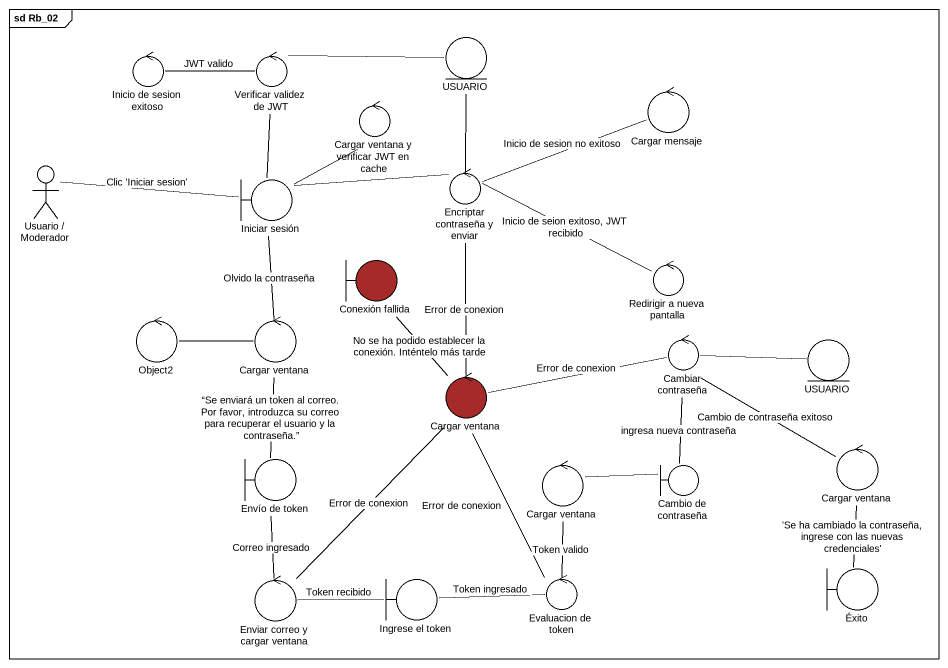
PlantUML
@startuml
mainframe sd Rb_02
entity USUARIO
control "Inicio de sesion exitoso" as Inicio_de_sesion_exitoso
control "Verificar validez de JWT" as Verificar_validez_de_JWT
control "Cargar ventana y verificar JWT en cache" as Cargar_ventana_y_verificar
control "Cargar mensaje" as Cargar_mensaje
actor "Usuario / Moderador" as Usuario_Moderador
boundary "Iniciar sesión" as Iniciar_sesión
control "Encriptar contraseña y enviar" as Encriptar_contraseña_y
boundary "Conexión fallida" as Conexión_fallida #A52A2A
control "Redirigir a nueva pantalla" as Redirigir_a_nueva_pantalla
control Object2
control "Cargar ventana" as Cargar_ventana
control "Cambiar contraseña" as Cambiar_contraseña
entity "USUARIO" as USUARIO_2
control "Cargar ventana" as Cargar_ventana_2 #A52A2A
boundary "Envío de token" as Envío_de_token
control "Cargar ventana" as Cargar_ventana_3
boundary "Cambio de contraseña" as Cambio_de_contraseña
control "Cargar ventana" as Cargar_ventana_4
control "Enviar correo y cargar ventana" as Enviar_correo_y_cargar
boundary "Ingrese el token" as Ingrese_el_token
control "Evaluacion de token" as Evaluacion_de_token
boundary Éxito
Verificar_validez_de_JWT -right- USUARIO
Verificar_validez_de_JWT -left- Inicio_de_sesion_exitoso : JWT valido
Cargar_ventana_y_verificar -- Iniciar_sesión
Cargar_mensaje -left- Encriptar_contraseña_y : Inicio de sesion no exitoso
Iniciar_sesión -up- Verificar_validez_de_JWT
Iniciar_sesión -left- Usuario_Moderador : Clic 'Iniciar sesion'
Iniciar_sesión -right- Encriptar_contraseña_y
Iniciar_sesión -- Cargar_ventana : Olvido la contraseña
Encriptar_contraseña_y -up- USUARIO
Encriptar_contraseña_y -right- Redirigir_a_nueva_pantalla : Inicio de seion exitoso, JWT recibido
Conexión_fallida -- Cargar_ventana_2 : No se ha podido establecer la conexión. Inténtelo más tarde
Cargar_ventana -left- Object2
Cambiar_contraseña -right- USUARIO_2
Cambiar_contraseña -left- Cargar_ventana_2 : Error de conexion
Cambiar_contraseña -- Cargar_ventana_4 : Cambio de contraseña exitoso
Cargar_ventana_2 -up- Encriptar_contraseña_y : Error de conexion
Envío_de_token -up- Cargar_ventana : “Se enviará un token al correo. Por favor, introduzca su correo para recuperar el usuario y la contraseña.”
Cargar_ventana_3 -right- Cambio_de_contraseña
Cargar_ventana_3 -- Evaluacion_de_token : Token valido
Cambio_de_contraseña -up- Cambiar_contraseña : ingresa nueva contraseña
Cargar_ventana_4 -- Éxito : 'Se ha cambiado la contraseña, ingrese con las nuevas credenciales'
Enviar_correo_y_cargar -up- Cargar_ventana_2 : Error de conexion
Enviar_correo_y_cargar -up- Envío_de_token : Correo ingresado
Ingrese_el_token -left- Enviar_correo_y_cargar : Token recibido
Evaluacion_de_token -up- Cargar_ventana_2 : Error de conexion
Evaluacion_de_token -left- Ingrese_el_token : Token ingresado
@enduml
